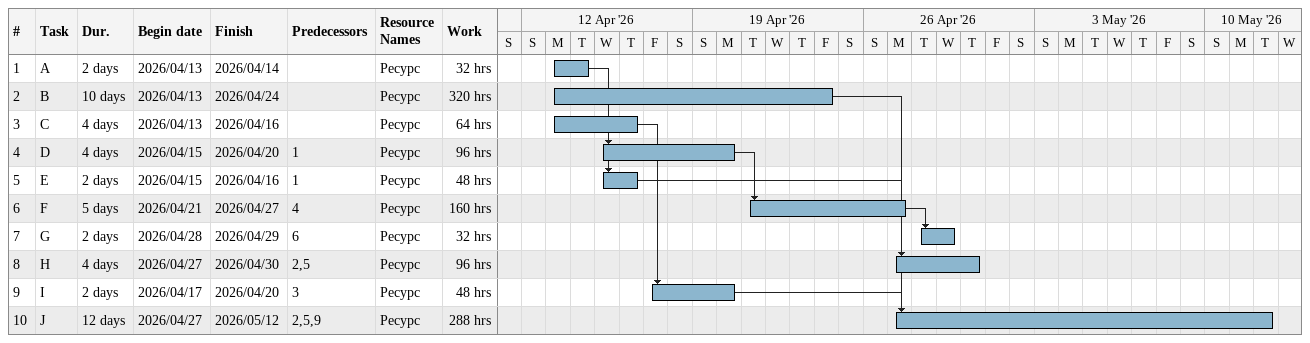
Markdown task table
| ID | Task | Duration | Start | Finish | Predecessors | Resources | Work (h) |
|---|---|---|---|---|---|---|---|
| 1 | A | 2d | 2026-04-13 | 2026-04-14 |  | Ресурс | 32 |
| 2 | B | 10d | 2026-04-13 | 2026-04-24 |  | Ресурс | 320 |
| 3 | C | 4d | 2026-04-13 | 2026-04-16 |  | Ресурс | 64 |
| 4 | D | 4d | 2026-04-15 | 2026-04-20 | 1 | Ресурс | 96 |
| 5 | E | 2d | 2026-04-15 | 2026-04-16 | 1 | Ресурс | 48 |
| 6 | F | 5d | 2026-04-21 | 2026-04-27 | 4 | Ресурс | 160 |
| 7 | G | 2d | 2026-04-28 | 2026-04-29 | 6 | Ресурс | 32 |
| 8 | H | 4d | 2026-04-27 | 2026-04-30 | 2, 5 | Ресурс | 96 |
| 9 | I | 2d | 2026-04-17 | 2026-04-20 | 3 | Ресурс | 48 |
| 10 | J | 12d | 2026-04-27 | 2026-05-12 | 2, 5, 9 | Ресурс | 288 |
